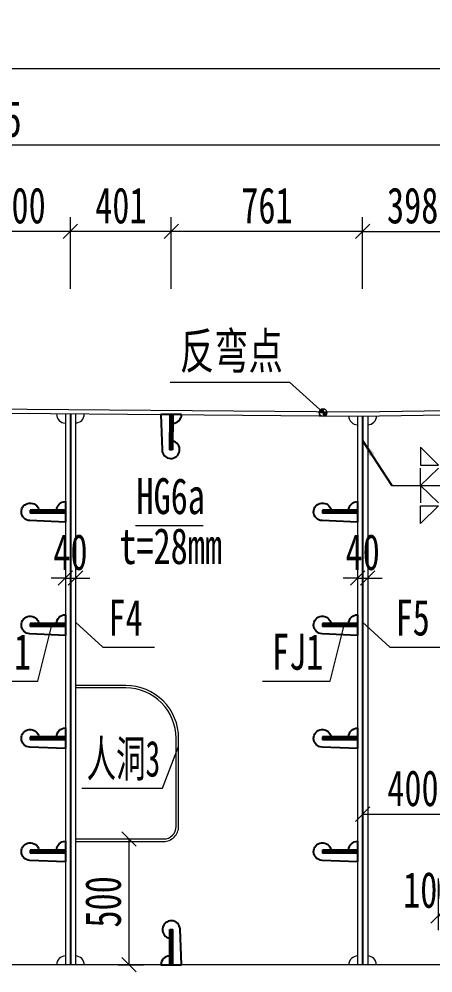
# Model space of a CAD drawing. Header units: millimetres. Extents: x -89049 to 410567, y -307459 to -100425.
# Drawn here: x 178717 to 180362, y -150712 to -146922 of the extents above; entities that cross this region are included whole.
import ezdxf
from ezdxf.enums import TextEntityAlignment as Align

# ---------------------------------------------------------------- set-up
doc = ezdxf.new("R2010")
doc.units = ezdxf.units.MM
doc.layers.get('Defpoints').update_dxf_attribs({"color": 8})
for name, color, linetype, lineweight in [('Dim', 4, 'Continuous', 15), ('文字', 7, 'Continuous', 15), ('细实线', 4, 'Continuous', 15), ('钢板粗线', 1, 'Continuous', 25), ('钢板细线', 6, 'Continuous', 15)]:
    doc.layers.add(name, color=color, linetype=linetype, lineweight=lineweight)
doc.layers.add('Text', color=4, linetype='Continuous')
doc.styles.add('111', font='', dxfattribs={"width": 0.7})
doc.styles.add('BM_Dim', font='', dxfattribs={"width": 0.85})
doc.styles.add('SMEDI', font='', dxfattribs={"width": 0.75})
doc.styles.get("Standard").update_dxf_attribs({"font": ''})
doc.styles.get('111').set_extended_font_data('仿宋_GB2312')
doc.styles.get('BM_Dim').set_extended_font_data('仿宋_GB2312')
doc.styles.get('SMEDI').set_extended_font_data('仿宋_GB2312')
doc.styles.get('Standard').set_extended_font_data('仿宋_GB2312')
doc.dimstyles.new('200', dxfattribs={"dimscale": 0, "dimtxt": 2.5, "dimasz": 1, "dimexe": 1, "dimexo": 1, "dimgap": 0.6, "dimtad": 1, "dimdec": 0, "dimdsep": 46, "dimtxsty": '111', "dimblk": 'OBLIQUE', "dimcen": 0, "dimclrd": 4, "dimclre": 4, "dimclrt": 4, "dimadec": 1, "dimazin": 2, "dimtfac": 1, "dimtdec": 0, "dimtix": 1, "dimtmove": 2, "dimatfit": 3, "dimfxl": 4, "dimfxlon": 1, "dimtolj": 1, "dimlwd": -1, "dimlwe": -1, "dimarcsym": 0})
doc.dimstyles.new('MSteel_1.0_1.0', dxfattribs={"dimtxt": 3, "dimasz": 1.2, "dimexe": 1, "dimexo": 1, "dimgap": 1, "dimtad": 3, "dimtoh": 1, "dimdec": 0, "dimzin": 0, "dimdsep": 46, "dimtxsty": 'Standard', "dimblk": 'ARCHTICK', "dimcen": 0.09, "dimclrd": 3, "dimclre": 3, "dimadec": 0, "dimazin": 0, "dimtfac": 1, "dimtdec": 4, "dimtofl": 0, "dimtmove": 0, "dimatfit": 3, "dimfxl": 1, "dimtolj": 1, "dimtzin": 0, "dimarcsym": 0})

# ---------------------------------------------------------------- blocks, each defined once
blk = doc.blocks.new('_Oblique')
at = {"color": 0, "linetype": 'ByBlock', "lineweight": -2}
blk.add_line((-0.5, -0.5), (0.5, 0.5), dxfattribs=at)
blk = doc.blocks.new('*D3770')
at = {"layer": 'Defpoints', "color": 0, "transparency": 16777216}
for p in [(184125.2, -147421.6), (172989.9, -148416.1), (184125.2, -148422.4)]:
    blk.add_point(p, dxfattribs=at)
at = {"layer": '细实线', "color": 4, "transparency": 16777216}
for p, q in [((172989.9, -147650.2), (172989.9, -147364.5)), ((184125.2, -147650.2), (184125.2, -147364.5)), ((172989.9, -147421.6), (184125.2, -147421.6))]:
    blk.add_line(p, q, dxfattribs=at)
at = {"layer": '细实线', "color": 4, "transparency": 16777216, "xscale": 57.14285714285715, "yscale": 57.14285714285715, "zscale": 57.14285714285715, "rotation": 180}
blk.add_blockref('_Oblique', (172989.9, -147421.6), dxfattribs=at)
at = {"layer": '细实线', "color": 4, "transparency": 16777216, "xscale": 57.14285714285715, "yscale": 57.14285714285715, "zscale": 57.14285714285715}
blk.add_blockref('_Oblique', (184125.2, -147421.6), dxfattribs=at)
at = {"layer": '细实线', "color": 4, "transparency": 16777216, "insert": (178557.5, -147319.4), "char_height": 142.86, "attachment_point": 5, "style": '111'}
blk.add_mtext('\\A1;11135', dxfattribs=at)
blk = doc.blocks.new('*D3771')
at = {"layer": 'Defpoints', "color": 0, "transparency": 16777216}
for p in [(178521.1, -150679.9), (178921.5, -150679.9), (178521.1, -151112.2)]:
    blk.add_point(p, dxfattribs=at)
at = {"layer": '细实线', "color": 4, "transparency": 16777216}
for p, q in [((178521.1, -150883.6), (178521.1, -151169.4)), ((178921.5, -150883.6), (178921.5, -151169.4)), ((178921.5, -151112.2), (178521.1, -151112.2))]:
    blk.add_line(p, q, dxfattribs=at)
at = {"layer": '细实线', "color": 4, "transparency": 16777216, "xscale": 57.14285714285715, "yscale": 57.14285714285715, "zscale": 57.14285714285715, "rotation": 180}
blk.add_blockref('_Oblique', (178521.1, -151112.2), dxfattribs=at)
at = {"layer": '细实线', "color": 4, "transparency": 16777216, "xscale": 57.14285714285715, "yscale": 57.14285714285715, "zscale": 57.14285714285715}
blk.add_blockref('_Oblique', (178921.5, -151112.2), dxfattribs=at)
at = {"layer": '细实线', "color": 4, "transparency": 16777216, "insert": (178721.3, -151010), "char_height": 142.86, "attachment_point": 5, "style": '111'}
blk.add_mtext('\\A1;400', dxfattribs=at)
blk = doc.blocks.new('...')
at = {"layer": '细实线'}
h = blk.add_hatch(color=256, dxfattribs=at)
h.dxf.hatch_style = 1
h.paths.add_polyline_path([(-15.3, 0, -0.414214), (0, 15.3), (0, 0)])
h.paths.add_polyline_path([(0, -15.3), (0, 0), (15.3, 0, -0.414214)])
for p, q in [((0, 15.3), (0, -15.3)), ((-15.3, 0), (15.3, 0))]:
    blk.add_line(p, q, dxfattribs=at)
blk.add_circle((0, 0), 15.3, dxfattribs=at)
blk = doc.blocks.new('*D3811')
at = {"layer": 'Defpoints', "color": 0, "transparency": 16777216}
for p in [(180480.2, -147765.7), (180480.2, -148303.1), (180082.7, -148508.2)]:
    blk.add_point(p, dxfattribs=at)
at = {"layer": '细实线', "color": 4, "transparency": 16777216}
for p, q in [((180082.7, -147994.3), (180082.7, -147708.6)), ((180480.2, -147994.3), (180480.2, -147708.6)), ((180082.7, -147765.7), (180480.2, -147765.7))]:
    blk.add_line(p, q, dxfattribs=at)
at = {"layer": '细实线', "color": 4, "transparency": 16777216, "xscale": 57.14285714285715, "yscale": 57.14285714285715, "zscale": 57.14285714285715, "rotation": 180}
blk.add_blockref('_Oblique', (180082.7, -147765.7), dxfattribs=at)
at = {"layer": '细实线', "color": 4, "transparency": 16777216, "xscale": 57.14285714285715, "yscale": 57.14285714285715, "zscale": 57.14285714285715}
blk.add_blockref('_Oblique', (180480.2, -147765.7), dxfattribs=at)
at = {"layer": '细实线', "color": 4, "transparency": 16777216, "insert": (180281.4, -147663.5), "char_height": 142.86, "attachment_point": 5, "style": '111'}
blk.add_mtext('\\A1;398', dxfattribs=at)
blk = doc.blocks.new('*D3813')
at = {"layer": 'Defpoints', "color": 0, "transparency": 16777216}
for p in [(180382.7, -150279.9), (180482.7, -150279.9), (180382.7, -150485.4)]:
    blk.add_point(p, dxfattribs=at)
at = {"layer": '细实线', "color": 4, "transparency": 16777216}
for p, q in [((180382.7, -150337), (180382.7, -150542.5)), ((180482.7, -150337), (180482.7, -150542.5)), ((180482.7, -150485.4), (180382.7, -150485.4))]:
    blk.add_line(p, q, dxfattribs=at)
at = {"layer": '细实线', "color": 4, "transparency": 16777216, "xscale": 57.14285714285715, "yscale": 57.14285714285715, "zscale": 57.14285714285715, "rotation": 180}
blk.add_blockref('_Oblique', (180382.7, -150485.4), dxfattribs=at)
at = {"layer": '细实线', "color": 4, "transparency": 16777216, "xscale": 57.14285714285715, "yscale": 57.14285714285715, "zscale": 57.14285714285715}
blk.add_blockref('_Oblique', (180482.7, -150485.4), dxfattribs=at)
at = {"layer": '细实线', "color": 4, "transparency": 16777216, "insert": (180345.6, -150383.1), "char_height": 142.86, "attachment_point": 5, "style": '111'}
blk.add_mtext('\\A1;100', dxfattribs=at)
blk = doc.blocks.new('*D3814')
at = {"layer": 'Defpoints', "color": 0, "transparency": 16777216}
for p in [(180082.7, -149842.2), (180482.7, -149842.2), (180482.7, -150081.4)]:
    blk.add_point(p, dxfattribs=at)
at = {"layer": '细实线', "color": 4, "transparency": 16777216}
for p, q in [((180082.7, -149899.4), (180082.7, -150138.5)), ((180482.7, -149899.4), (180482.7, -150138.5)), ((180082.7, -150081.4), (180482.7, -150081.4))]:
    blk.add_line(p, q, dxfattribs=at)
at = {"layer": '细实线', "color": 4, "transparency": 16777216, "xscale": 57.14285714285715, "yscale": 57.14285714285715, "zscale": 57.14285714285715, "rotation": 180}
blk.add_blockref('_Oblique', (180082.7, -150081.4), dxfattribs=at)
at = {"layer": '细实线', "color": 4, "transparency": 16777216, "xscale": 57.14285714285715, "yscale": 57.14285714285715, "zscale": 57.14285714285715}
blk.add_blockref('_Oblique', (180482.7, -150081.4), dxfattribs=at)
at = {"layer": '细实线', "color": 4, "transparency": 16777216, "insert": (180282.7, -149979.1), "char_height": 142.86, "attachment_point": 5, "style": '111'}
blk.add_mtext('\\A1;400', dxfattribs=at)
blk = doc.blocks.new('*D3815')
at = {"layer": 'Defpoints', "color": 0, "transparency": 16777216}
for p in [(180062.7, -149088.7), (180102.7, -149095.6), (180102.7, -149143.2)]:
    blk.add_point(p, dxfattribs=at)
at = {"layer": '细实线', "color": 4, "transparency": 16777216}
for p, q in [((180062.7, -149143.2), (180005.5, -149143.2)), ((180062.7, -149143.2), (180062.7, -149200.3)), ((180062.7, -149143.2), (180102.7, -149143.2)), ((180102.7, -149143.2), (180102.7, -149200.3)), ((180102.7, -149143.2), (180159.8, -149143.2))]:
    blk.add_line(p, q, dxfattribs=at)
at = {"layer": '细实线', "color": 4, "transparency": 16777216, "xscale": 57.14285714285715, "yscale": 57.14285714285715, "zscale": 57.14285714285715}
blk.add_blockref('_Oblique', (180062.7, -149143.2), dxfattribs=at)
at = {"layer": '细实线', "color": 4, "transparency": 16777216, "xscale": 57.14285714285715, "yscale": 57.14285714285715, "zscale": 57.14285714285715, "rotation": 180}
blk.add_blockref('_Oblique', (180102.7, -149143.2), dxfattribs=at)
at = {"layer": '细实线', "color": 4, "transparency": 16777216, "insert": (180082.7, -149040.9), "char_height": 142.86, "attachment_point": 5, "style": '111'}
blk.add_mtext('\\A1;40', dxfattribs=at)
blk = doc.blocks.new('*D3816')
at = {"layer": 'Defpoints', "color": 0, "transparency": 16777216}
for p in [(180082.7, -150679.9), (180741.3, -150679.9), (180082.7, -151112.2)]:
    blk.add_point(p, dxfattribs=at)
at = {"layer": '细实线', "color": 4, "transparency": 16777216}
for p, q in [((180082.7, -150883.6), (180082.7, -151169.4)), ((180741.3, -150883.6), (180741.3, -151169.4)), ((180741.3, -151112.2), (180082.7, -151112.2))]:
    blk.add_line(p, q, dxfattribs=at)
at = {"layer": '细实线', "color": 4, "transparency": 16777216, "xscale": 57.14285714285715, "yscale": 57.14285714285715, "zscale": 57.14285714285715, "rotation": 180}
blk.add_blockref('_Oblique', (180082.7, -151112.2), dxfattribs=at)
at = {"layer": '细实线', "color": 4, "transparency": 16777216, "xscale": 57.14285714285715, "yscale": 57.14285714285715, "zscale": 57.14285714285715}
blk.add_blockref('_Oblique', (180741.3, -151112.2), dxfattribs=at)
at = {"layer": '细实线', "color": 4, "transparency": 16777216, "insert": (180412, -151010), "char_height": 142.86, "attachment_point": 5, "style": '111'}
blk.add_mtext('\\A1;659', dxfattribs=at)
blk = doc.blocks.new('14-160加劲 有过焊孔')
at = {"layer": 'Defpoints'}
blk.add_line((38609.4, 31489.3), (38609.4, 31629.3), dxfattribs=at)
at = {"layer": '钢板粗线', "color": 7}
for p, q in [((38603.4, 31489.3), (38603.4, 31629.3)), ((38603.4, 31629.3), (38615.4, 31629.3)), ((38615.4, 31489.3), (38615.4, 31629.3)), ((38650.4, 31489.3), (38644.3, 31630.8)), ((38568.4, 31489.3), (38650.4, 31489.3))]:
    blk.add_line(p, q, dxfattribs=at)
for centre, start, end in [((38609.4, 31629.3), 2.441, 260.1291), ((38603.4, 31489.3), 90, 180)]:
    blk.add_arc(centre, 35, start, end, dxfattribs=at)
blk = doc.blocks.new('12-140加劲 有过焊孔')
at = {"layer": 'Defpoints'}
blk.add_line((0, 0), (0, 140), dxfattribs=at)
at = {"layer": '钢板粗线', "color": 7}
for p, q in [((-6, 0), (-6, 140)), ((-6, 140), (6, 140)), ((6, 0), (6, 140)), ((41, 0), (35, 141.5)), ((-41, 0), (41, 0))]:
    blk.add_line(p, q, dxfattribs=at)
for centre, start, end in [((0, 140), 2.441, 260.1291), ((-6, 0), 90, 180)]:
    blk.add_arc(centre, 35, start, end, dxfattribs=at)
blk = doc.blocks.new('*D3817')
at = {"layer": 'Defpoints', "color": 0, "transparency": 16777216}
for p in [(179322, -147765.7), (179322, -148325.3), (180082.7, -148508.2)]:
    blk.add_point(p, dxfattribs=at)
at = {"layer": '细实线', "color": 4, "transparency": 16777216}
for p, q in [((179322, -147994.3), (179322, -147708.6)), ((180082.7, -147994.3), (180082.7, -147708.6)), ((180082.7, -147765.7), (179322, -147765.7))]:
    blk.add_line(p, q, dxfattribs=at)
at = {"layer": '细实线', "color": 4, "transparency": 16777216, "xscale": 57.14285714285715, "yscale": 57.14285714285715, "zscale": 57.14285714285715, "rotation": 180}
blk.add_blockref('_Oblique', (179322, -147765.7), dxfattribs=at)
at = {"layer": '细实线', "color": 4, "transparency": 16777216, "xscale": 57.14285714285715, "yscale": 57.14285714285715, "zscale": 57.14285714285715}
blk.add_blockref('_Oblique', (180082.7, -147765.7), dxfattribs=at)
at = {"layer": '细实线', "color": 4, "transparency": 16777216, "insert": (179702.3, -147663.5), "char_height": 142.86, "attachment_point": 5, "style": '111'}
blk.add_mtext('\\A1;761', dxfattribs=at)
blk = doc.blocks.new('*D3818')
at = {"layer": 'Defpoints', "color": 0, "transparency": 16777216}
for p in [(178921.5, -147765.7), (179322, -148325.3), (178921.5, -148390.5)]:
    blk.add_point(p, dxfattribs=at)
at = {"layer": '细实线', "color": 4, "transparency": 16777216}
for p, q in [((178921.5, -147994.3), (178921.5, -147708.6)), ((179322, -147994.3), (179322, -147708.6)), ((179322, -147765.7), (178921.5, -147765.7))]:
    blk.add_line(p, q, dxfattribs=at)
at = {"layer": '细实线', "color": 4, "transparency": 16777216, "xscale": 57.14285714285715, "yscale": 57.14285714285715, "zscale": 57.14285714285715, "rotation": 180}
blk.add_blockref('_Oblique', (178921.5, -147765.7), dxfattribs=at)
at = {"layer": '细实线', "color": 4, "transparency": 16777216, "xscale": 57.14285714285715, "yscale": 57.14285714285715, "zscale": 57.14285714285715}
blk.add_blockref('_Oblique', (179322, -147765.7), dxfattribs=at)
at = {"layer": '细实线', "color": 4, "transparency": 16777216, "insert": (179121.8, -147663.5), "char_height": 142.86, "attachment_point": 5, "style": '111'}
blk.add_mtext('\\A1;401', dxfattribs=at)
blk = doc.blocks.new('*D3819')
at = {"layer": 'Defpoints', "color": 0, "transparency": 16777216}
for p in [(179322, -150679.9), (180082.7, -150679.9), (179322, -151112.2)]:
    blk.add_point(p, dxfattribs=at)
at = {"layer": '细实线', "color": 4, "transparency": 16777216}
for p, q in [((179322, -150883.6), (179322, -151169.4)), ((180082.7, -150883.6), (180082.7, -151169.4)), ((180082.7, -151112.2), (179322, -151112.2))]:
    blk.add_line(p, q, dxfattribs=at)
at = {"layer": '细实线', "color": 4, "transparency": 16777216, "xscale": 57.14285714285715, "yscale": 57.14285714285715, "zscale": 57.14285714285715, "rotation": 180}
blk.add_blockref('_Oblique', (179322, -151112.2), dxfattribs=at)
at = {"layer": '细实线', "color": 4, "transparency": 16777216, "xscale": 57.14285714285715, "yscale": 57.14285714285715, "zscale": 57.14285714285715}
blk.add_blockref('_Oblique', (180082.7, -151112.2), dxfattribs=at)
at = {"layer": '细实线', "color": 4, "transparency": 16777216, "insert": (179702.3, -151010), "char_height": 142.86, "attachment_point": 5, "style": '111'}
blk.add_mtext('\\A1;761', dxfattribs=at)
blk = doc.blocks.new('*D3820')
at = {"layer": 'Defpoints', "color": 0, "transparency": 16777216}
for p in [(178921.5, -150679.9), (179322, -150679.9), (178921.5, -151112.2)]:
    blk.add_point(p, dxfattribs=at)
at = {"layer": '细实线', "color": 4, "transparency": 16777216}
for p, q in [((178921.5, -150883.6), (178921.5, -151169.4)), ((179322, -150883.6), (179322, -151169.4)), ((179322, -151112.2), (178921.5, -151112.2))]:
    blk.add_line(p, q, dxfattribs=at)
at = {"layer": '细实线', "color": 4, "transparency": 16777216, "xscale": 57.14285714285715, "yscale": 57.14285714285715, "zscale": 57.14285714285715, "rotation": 180}
blk.add_blockref('_Oblique', (178921.5, -151112.2), dxfattribs=at)
at = {"layer": '细实线', "color": 4, "transparency": 16777216, "xscale": 57.14285714285715, "yscale": 57.14285714285715, "zscale": 57.14285714285715}
blk.add_blockref('_Oblique', (179322, -151112.2), dxfattribs=at)
at = {"layer": '细实线', "color": 4, "transparency": 16777216, "insert": (179121.8, -151010), "char_height": 142.86, "attachment_point": 5, "style": '111'}
blk.add_mtext('\\A1;401', dxfattribs=at)
blk = doc.blocks.new('_ArchTick')
at = {"color": 0, "linetype": 'ByBlock', "const_width": 0.15}
blk.add_lwpolyline([(-0.5, -0.5), (0.5, 0.5)], dxfattribs=at)
blk = doc.blocks.new('全融透1')
at = {"layer": 'Dim'}
blk.add_line((0, 0), (4.479, 0), dxfattribs=at)
for points in [[(1.995, 2.645), (1.995, 1.414), (3.227, 1.414)], [(1.995, -2.645), (1.995, -1.414), (3.227, -1.414)]]:
    blk.add_lwpolyline(points, close=True, dxfattribs=at)
for points in [[(3.227, 1.206), (1.995, 0), (1.995, 1.206)], [(5.479, 1), (4.479, 0), (5.479, -1)], [(3.227, -1.206), (1.995, 0), (1.995, -1.206)]]:
    blk.add_lwpolyline(points, dxfattribs=at)
at = {"layer": 'Text', "style": 'SMEDI', "width": 0.75}
blk.add_text('熔透', height=2, dxfattribs=at).set_placement((5.77, 0), align=Align.MIDDLE_LEFT)
blk = doc.blocks.new('*D3827')
at = {"layer": 'Defpoints', "color": 0, "transparency": 16777216}
for p in [(173025.2, -148448.1), (174907.2, -150651.9), (175040.4, -150679.9), (175065.9, -150679.9), (182153.8, -150679.9)]:
    blk.add_point(p, dxfattribs=at)
at = {"layer": '细实线', "color": 4, "transparency": 16777216}
blk.add_line((174983.3, -150679.9), (174847.6, -150679.9), dxfattribs=at)
blk.add_arc((175065.9, -150679.9), 161.2, 132.4401, 180, dxfattribs=at)
at = {"layer": '细实线', "color": 4, "transparency": 16777216, "xscale": 57.14285714285715, "yscale": 57.14285714285715, "zscale": 57.14285714285715}
for p, rotation in [((174957.1, -150560.9), 42.44010108692002), ((174904.7, -150679.9), 270)]:
    blk.add_blockref('_Oblique', p, dxfattribs=dict(at, rotation=rotation))
at = {"layer": '细实线', "color": 4, "transparency": 16777216, "insert": (174767.3, -150581.6), "char_height": 142.857, "attachment_point": 5, "rotation": 71.7743, "style": '111'}
blk.add_mtext('\\A1;47.6%%d', dxfattribs=at)
blk = doc.blocks.new('*D3828')
at = {"layer": 'Defpoints', "color": 0, "transparency": 16777216}
for p in [(184125.2, -147118), (184125.2, -148118.7), (170860.2, -148405)]:
    blk.add_point(p, dxfattribs=at)
at = {"layer": '细实线', "color": 4, "transparency": 16777216}
for p, q in [((170860.2, -147346.6), (170860.2, -147060.8)), ((184125.2, -147346.6), (184125.2, -147060.8)), ((170860.2, -147118), (184125.2, -147118))]:
    blk.add_line(p, q, dxfattribs=at)
at = {"layer": '细实线', "color": 4, "transparency": 16777216, "xscale": 57.14285714285715, "yscale": 57.14285714285715, "zscale": 57.14285714285715, "rotation": 180}
blk.add_blockref('_Oblique', (170860.2, -147118), dxfattribs=at)
at = {"layer": '细实线', "color": 4, "transparency": 16777216, "xscale": 57.14285714285715, "yscale": 57.14285714285715, "zscale": 57.14285714285715}
blk.add_blockref('_Oblique', (184125.2, -147118), dxfattribs=at)
at = {"layer": '细实线', "color": 4, "transparency": 16777216, "insert": (177492.7, -147015.7), "char_height": 142.86, "attachment_point": 5, "style": '111'}
blk.add_mtext('\\A1;13265', dxfattribs=at)
blk = doc.blocks.new('*D3829')
at = {"layer": 'Defpoints', "color": 0, "transparency": 16777216}
for p in [(178521.1, -147765.7), (178521.1, -148378), (178921.5, -148390.5)]:
    blk.add_point(p, dxfattribs=at)
at = {"layer": '细实线', "color": 4, "transparency": 16777216}
for p, q in [((178521.1, -147994.3), (178521.1, -147708.6)), ((178921.5, -147994.3), (178921.5, -147708.6)), ((178921.5, -147765.7), (178521.1, -147765.7))]:
    blk.add_line(p, q, dxfattribs=at)
at = {"layer": '细实线', "color": 4, "transparency": 16777216, "xscale": 57.14285714285715, "yscale": 57.14285714285715, "zscale": 57.14285714285715, "rotation": 180}
blk.add_blockref('_Oblique', (178521.1, -147765.7), dxfattribs=at)
at = {"layer": '细实线', "color": 4, "transparency": 16777216, "xscale": 57.14285714285715, "yscale": 57.14285714285715, "zscale": 57.14285714285715}
blk.add_blockref('_Oblique', (178921.5, -147765.7), dxfattribs=at)
at = {"layer": '细实线', "color": 4, "transparency": 16777216, "insert": (178721.3, -147663.5), "char_height": 142.86, "attachment_point": 5, "style": '111'}
blk.add_mtext('\\A1;400', dxfattribs=at)
blk = doc.blocks.new('*D3830')
at = {"layer": 'Defpoints', "color": 0, "transparency": 16777216}
for p in [(178901.5, -149088.7), (178941.5, -149095.6), (178941.5, -149143.2)]:
    blk.add_point(p, dxfattribs=at)
at = {"layer": '细实线', "color": 4, "transparency": 16777216}
for p, q in [((178901.5, -149143.2), (178844.4, -149143.2)), ((178901.5, -149143.2), (178901.5, -149200.3)), ((178901.5, -149143.2), (178941.5, -149143.2)), ((178941.5, -149143.2), (178941.5, -149200.3)), ((178941.5, -149143.2), (178998.7, -149143.2))]:
    blk.add_line(p, q, dxfattribs=at)
at = {"layer": '细实线', "color": 4, "transparency": 16777216, "xscale": 57.14285714285715, "yscale": 57.14285714285715, "zscale": 57.14285714285715}
blk.add_blockref('_Oblique', (178901.5, -149143.2), dxfattribs=at)
at = {"layer": '细实线', "color": 4, "transparency": 16777216, "xscale": 57.14285714285715, "yscale": 57.14285714285715, "zscale": 57.14285714285715, "rotation": 180}
blk.add_blockref('_Oblique', (178941.5, -149143.2), dxfattribs=at)
at = {"layer": '细实线', "color": 4, "transparency": 16777216, "insert": (178921.5, -149040.9), "char_height": 142.86, "attachment_point": 5, "style": '111'}
blk.add_mtext('\\A1;40', dxfattribs=at)
blk = doc.blocks.new('*D3831')
at = {"layer": 'Defpoints', "color": 0, "transparency": 16777216}
for p in [(179053.8, -150179.9), (179053.8, -150679.9), (179154.1, -150679.9)]:
    blk.add_point(p, dxfattribs=at)
at = {"layer": '细实线', "color": 4, "transparency": 16777216}
for p, q in [((179111, -150179.9), (179211.3, -150179.9)), ((179154.1, -150179.9), (179154.1, -150679.9)), ((179111, -150679.9), (179211.3, -150679.9))]:
    blk.add_line(p, q, dxfattribs=at)
at = {"layer": '细实线', "color": 4, "transparency": 16777216, "xscale": 57.14285714285715, "yscale": 57.14285714285715, "zscale": 57.14285714285715}
for p, rotation in [((179154.1, -150179.9), 90), ((179154.1, -150679.9), 270)]:
    blk.add_blockref('_Oblique', p, dxfattribs=dict(at, rotation=rotation))
at = {"layer": '细实线', "color": 4, "transparency": 16777216, "insert": (179051.9, -150429.9), "char_height": 142.86, "attachment_point": 5, "rotation": 90, "style": '111'}
blk.add_mtext('\\A1;500', dxfattribs=at)

msp = doc.modelspace()

# ---------------------------------------------------------------- linework, layer by layer
at = {"layer": 'Defpoints', "color": 8}
for p, q in [((178921.5, -148491.4), (178921.5, -150679.9)), ((180082.7, -148499), (180082.7, -150679.9))]:
    msp.add_line(p, q, dxfattribs=at)
at = {"layer": '细实线'}
for p, q in [((179317.8, -148364.2), (179792.5, -148364.2)), ((179792.5, -148364.2), (179925.2, -148485.4)), ((179180.2, -148934.8), (179448.9, -148934.8)), ((179049.9, -149417.4), (178941.5, -149317.8)), ((180191, -149417.4), (180082.7, -149317.8)), ((178792.3, -149553.5), (178846.6, -149335.9)), ((179953.4, -149553.5), (180007.7, -149335.9)), ((179049.9, -149417.4), (179255.9, -149417.4)), ((180191, -149417.4), (180397, -149417.4)), ((178523.5, -149553.5), (178792.3, -149553.5)), ((179684.7, -149553.5), (179953.4, -149553.5)), ((179287.3, -149978.1), (179351.5, -149811.9)), ((178966.2, -149978.1), (179287.3, -149978.1))]:
    msp.add_line(p, q, dxfattribs=at)
at = {"layer": '钢板细线', "color": 3}
for p, q in [((178901.5, -148491.2), (178901.5, -150679.9)), ((178941.5, -148491.6), (178941.5, -150679.9)), ((180102.7, -148498.7), (180102.7, -150679.9)), ((180062.7, -148499.3), (180062.7, -150679.9))]:
    msp.add_line(p, q, dxfattribs=at)
at = {"layer": '钢板细线'}
msp.add_line((183736.3, -150679.9), (175025.4, -150679.9), dxfattribs=at)
at = {"layer": '钢板细线', "elevation": 0}
for points in [[(170860.2, -148394.8), (177927, -148465.5), (180062.7, -148483.3), (184763.2, -148412.8)], [(170860.2, -148410.8), (177927, -148481.5), (180062.7, -148499.3), (184763.2, -148428.8)]]:
    msp.add_lwpolyline(points, dxfattribs=at)
for points in [[(178941.5, -150189.9), (179291.5, -150189.9, 0.414214), (179351.5, -150129.9), (179351.5, -149779.9, 0.414214), (179141.5, -149569.9), (178941.5, -149569.9)], [(178941.5, -150179.9), (179291.5, -150179.9, 0.414214), (179341.5, -150129.9), (179341.5, -149779.9, 0.414214), (179141.5, -149579.9), (178941.5, -149579.9)]]:
    msp.add_lwpolyline(points, format="xyb", dxfattribs=at)
at = {"layer": '钢板细线'}
for centre, start, end in [((178901.5, -148492.2), 177.7882, 270), ((178941.5, -148491.6), 270, 359.4263), ((180102.7, -148498.7), 270, 0.8594), ((180062.7, -148499.3), 179.5225, 270), ((178901.5, -150679.9), 90, 180), ((178941.5, -150679.9), 0, 90), ((180062.7, -150679.9), 90, 180), ((180102.7, -150679.9), 0, 90)]:
    msp.add_arc(centre, 35, start, end, dxfattribs=at)

# ---------------------------------------------------------------- block references
at = {"layer": '细实线'}
for name, p, rotation in [('12-140加劲 有过焊孔', (179322, -148493.1), 179.4262908401), ('...', (179925.2, -148485.4), 359.9999999999999)]:
    msp.add_blockref(name, p, dxfattribs=dict(at, rotation=rotation))
at = {"layer": '细实线', "color": 8, "xscale": 57.1428571428572, "yscale": 57.1428571428572, "zscale": 57.1428571428572, "rotation": 359.9999999999999}
msp.add_blockref('全融透1', (180199.1, -148774.8), dxfattribs=at)
at = {"layer": '钢板细线', "xscale": -1}
for p, rotation in [((210390.8, -110270.5), 90.00000000000388), ((211552, -110270.5), 90.00000000000388), ((210390.8, -110720.5), 90.00000000000388), ((211552, -110720.5), 90.00000000000388), ((210390.8, -111170.5), 90.00000000000388), ((211552, -111170.5), 90.00000000000388), ((210390.8, -111620.5), 90.0000000000039), ((211552, -111620.5), 90.0000000000039)]:
    msp.add_blockref('14-160加劲 有过焊孔', p, dxfattribs=dict(at, rotation=rotation))
at = {"layer": '钢板细线', "rotation": 359.9999999999935}
msp.add_blockref('12-140加劲 有过焊孔', (179322, -150679.9), dxfattribs=at)

# ---------------------------------------------------------------- texts
at = {"layer": '文字', "style": 'BM_Dim'}
for s, width, p in [('反弯点', 0.7, (179561.1, -148355.1)), ('HG6a', 0.7, (179319.7, -148931.8)), ('t=28mm', 0.7, (179319.7, -149130.2)), ('F4', 0.7, (179140.3, -149414.3)), ('F5', 0.7, (180281.5, -149414.3)), ('FJ1', 0.7, (178663, -149550.4)), ('FJ1', 0.7, (179824.2, -149550.4)), ('人洞3', 0.6, (179132, -149975))]:
    msp.add_text(s, height=142.86, dxfattribs=dict(at, width=width)).set_placement(p, align=Align.BOTTOM_CENTER)

# ---------------------------------------------------------------- dimensions: what is measured, and where the dimension line sits
at = {"layer": '细实线'}
for base, p1, p2, override, picture, middle in [((184125.2, -147118), (170860.2, -148405), (184125.2, -148118.7), {"dimscale": 57.142857, "dimtxsty": '111', "dimblk": 'Oblique'}, '*D3828', (177492.7, -147015.7)), ((184125.2, -147421.6), (172989.9, -148416.1), (184125.2, -148422.4), {"dimscale": 57.142857, "dimtxsty": '111', "dimblk": 'Oblique'}, '*D3770', (178557.5, -147319.4)), ((178521.1, -147765.7), (178921.5, -148390.5), (178521.1, -148378), {"dimscale": 57.142857, "dimblk": 'Oblique'}, '*D3829', (178721.3, -147663.5)), ((178921.5123, -147765.7042), (179322.0336, -148325.2652), (178921.5123, -148390.5232), {"dimscale": 57.142857, "dimblk": 'Oblique'}, '*D3818', (179121.773, -147663.4648)), ((179322, -147765.7), (180082.7, -148508.2), (179322, -148325.3), {"dimscale": 57.142857, "dimblk": 'Oblique'}, '*D3817', (179702.3, -147663.5)), ((180480.1601, -147765.7042), (180082.6522, -148508.2036), (180480.1601, -148303.0503), {"dimscale": 57.142857, "dimtxsty": '111', "dimblk": 'Oblique'}, '*D3811', (180281.4062, -147663.4648)), ((178941.5, -149143.2), (178901.5, -149088.7), (178941.5, -149095.6), {"dimscale": 57.142857, "dimblk": 'Oblique'}, '*D3830', (178921.5, -149040.9)), ((180102.7, -149143.2), (180062.7, -149088.7), (180102.7, -149095.6), {"dimscale": 57.142857, "dimblk": 'Oblique'}, '*D3815', (180082.7, -149040.9)), ((180482.7, -150081.4), (180082.7, -149842.2), (180482.7, -149842.2), {"dimscale": 57.142857, "dimblk": 'Oblique'}, '*D3814', (180282.7, -149979.1)), ((178521.1, -151112.2), (178921.5, -150679.9), (178521.1, -150679.9), {"dimscale": 57.142857, "dimtxsty": '111', "dimblk": 'Oblique'}, '*D3771', (178721.3, -151010)), ((178921.5203, -151112.218), (179322.0388, -150679.8789), (178921.5203, -150679.8789), {"dimscale": 57.142857, "dimblk": 'Oblique'}, '*D3820', (179121.7796, -151009.9786)), ((179322, -151112.2), (180082.7, -150679.9), (179322, -150679.9), {"dimscale": 57.142857, "dimblk": 'Oblique'}, '*D3819', (179702.3, -151010)), ((180082.7, -151112.2), (180741.3, -150679.9), (180082.7, -150679.9), {"dimscale": 57.142857, "dimblk": 'Oblique'}, '*D3816', (180412, -151010))]:
    dim = msp.add_linear_dim(base=base, p1=p1, p2=p2, dimstyle='200', override=override, dxfattribs=at)
    dim.commit()
    dim.dimension.update_dxf_attribs({"geometry": picture, "text_midpoint": middle})
dim = msp.add_angular_dim_2l(base=(174907.2, -150651.9), line1=((173025.2, -148448.1), (175065.9, -150679.9)), line2=((182153.8, -150679.9), (175040.4, -150679.9)), dimstyle='200', override={"dimscale": 57.142857, "dimblk": 'Oblique'}, dxfattribs=at)
dim.commit()
dim.dimension.update_dxf_attribs({"geometry": '*D3827', "text_midpoint": (174767.3, -150581.6), "dimtype": 162})
dim = msp.add_linear_dim(base=(179154.1, -150679.9), p1=(179053.8, -150179.9), p2=(179053.8, -150679.9), angle=90, dimstyle='200', override={"dimscale": 57.142857, "dimblk": 'Oblique'}, dxfattribs=at)
dim.commit()
dim.dimension.update_dxf_attribs({"geometry": '*D3831', "text_midpoint": (179051.9, -150429.9)})
dim = msp.add_linear_dim(base=(180382.7, -150485.4), p1=(180482.7, -150279.9), p2=(180382.7, -150279.9), dimstyle='200', override={"dimscale": 57.142857, "dimblk": 'Oblique'}, dxfattribs=at)
dim.commit()
dim.dimension.update_dxf_attribs({"geometry": '*D3813', "text_midpoint": (180345.6, -150383.1), "dimtype": 160})

# ---------------------------------------------------------------- leaders
at = {"layer": 'Dim'}
msp.add_leader([(180082.7, -148597.2), (180199.1, -148774.8)], dimstyle='MSteel_1.0_1.0', override={"dimscale": 57.142857, "dimclrd": 256}, dxfattribs=at)

doc.saveas('drawing.dxf')
